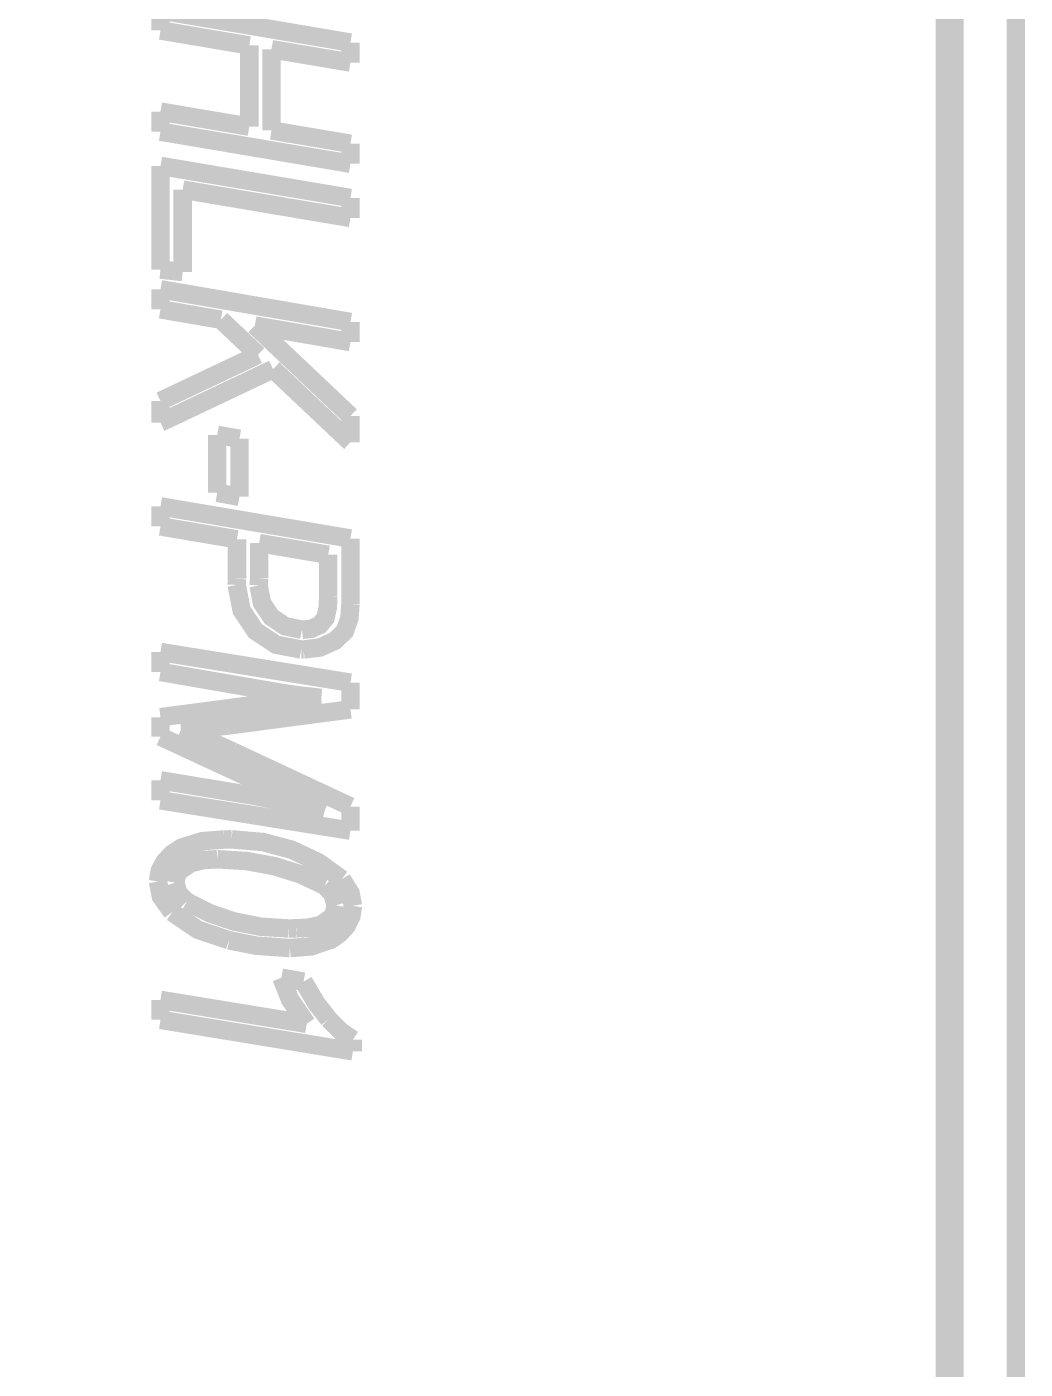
# Model space of a CAD drawing. Header units: inches. Extents: x 18.7 to 39.4, y 4.3 to 20.5.
# Drawn here: x 23.625 to 24.299, y 10.954 to 11.859 of the extents above; entities that cross this region are included whole.
import ezdxf

# ---------------------------------------------------------------- set-up
doc = ezdxf.new("R2010")
doc.units = ezdxf.units.IN
doc.header["$MEASUREMENT"] = 0

# ---------------------------------------------------------------- blocks, each defined once
blk = doc.blocks.new('irfBoard')
at = {"const_width": 0.008}
for points in [[(20.09863, 11.24086), (23.15769, 11.24086), (23.15769, 13.12275), (20.09863, 13.12275), (20.09863, 11.24086)], [(20.09863, 11.24086), (23.15769, 11.24086), (23.15769, 13.12275), (20.09863, 13.12275), (20.09863, 11.24086)], [(20.09863, 11.24086), (23.15769, 11.24086), (23.15769, 13.12275), (20.09863, 13.12275), (20.09863, 11.24086)], [(23.12704, 11.2943), (23.12704, 12.6463)], [(23.12704, 11.2943), (23.12704, 12.6463)], [(23.12704, 11.2943), (23.12704, 12.6463)], [(23.13104, 12.6463), (23.13104, 11.2943)], [(23.13104, 12.6463), (23.13104, 11.2943)], [(23.13104, 12.6463), (23.13104, 11.2943)], [(22.78756, 12.18476), (22.78756, 12.1934)], [(22.78756, 12.1934), (22.86975, 12.17951)], [(22.78756, 12.18476), (22.78756, 12.1934)], [(22.78756, 12.1934), (22.86975, 12.17951)], [(22.78756, 12.18476), (22.78756, 12.1934)], [(22.78756, 12.1934), (22.86975, 12.17951)], [(22.82599, 12.17826), (22.78756, 12.18476)], [(22.82599, 12.17826), (22.78756, 12.18476)], [(22.82599, 12.17826), (22.78756, 12.18476)], [(22.82599, 12.14313), (22.82599, 12.17826)], [(22.82599, 12.14313), (22.82599, 12.17826)], [(22.82599, 12.14313), (22.82599, 12.17826)], [(22.86975, 12.17951), (22.86975, 12.17087)], [(22.86975, 12.17951), (22.86975, 12.17087)], [(22.86975, 12.17951), (22.86975, 12.17087)], [(22.86975, 12.17087), (22.83559, 12.17664)], [(22.83559, 12.17664), (22.83559, 12.14151)], [(22.86975, 12.17087), (22.83559, 12.17664)], [(22.83559, 12.17664), (22.83559, 12.14151)], [(22.86975, 12.17087), (22.83559, 12.17664)], [(22.83559, 12.17664), (22.83559, 12.14151)], [(22.78756, 12.14964), (22.82599, 12.14313)], [(22.78756, 12.14098), (22.78756, 12.14964)], [(22.78756, 12.14964), (22.82599, 12.14313)], [(22.78756, 12.14098), (22.78756, 12.14964)], [(22.78756, 12.14964), (22.82599, 12.14313)], [(22.78756, 12.14098), (22.78756, 12.14964)], [(22.86975, 12.12711), (22.78756, 12.14098)], [(22.86975, 12.12711), (22.78756, 12.14098)], [(22.86975, 12.12711), (22.78756, 12.14098)], [(22.83559, 12.14151), (22.86975, 12.13574)], [(22.83559, 12.14151), (22.86975, 12.13574)], [(22.83559, 12.14151), (22.86975, 12.13574)], [(22.86975, 12.13574), (22.86975, 12.12711)], [(22.86975, 12.13574), (22.86975, 12.12711)], [(22.86975, 12.13574), (22.86975, 12.12711)], [(22.78756, 12.08133), (22.78756, 12.12615)], [(22.78756, 12.12615), (22.86975, 12.11228)], [(22.78756, 12.08133), (22.78756, 12.12615)], [(22.78756, 12.12615), (22.86975, 12.11228)], [(22.78756, 12.08133), (22.78756, 12.12615)], [(22.78756, 12.12615), (22.86975, 12.11228)], [(22.79717, 12.1159), (22.79717, 12.08026)], [(22.86975, 12.10364), (22.79717, 12.1159)], [(22.79717, 12.1159), (22.79717, 12.08026)], [(22.86975, 12.10364), (22.79717, 12.1159)], [(22.79717, 12.1159), (22.79717, 12.08026)], [(22.86975, 12.10364), (22.79717, 12.1159)], [(22.86975, 12.11228), (22.86975, 12.10364)], [(22.86975, 12.11228), (22.86975, 12.10364)], [(22.86975, 12.11228), (22.86975, 12.10364)], [(22.79717, 12.08026), (22.78756, 12.08133)], [(22.79717, 12.08026), (22.78756, 12.08133)], [(22.79717, 12.08026), (22.78756, 12.08133)], [(22.78756, 12.06413), (22.78756, 12.07279)], [(22.78756, 12.07279), (22.86975, 12.05864)], [(22.78756, 12.06413), (22.78756, 12.07279)], [(22.78756, 12.07279), (22.86975, 12.05864)], [(22.78756, 12.06413), (22.78756, 12.07279)], [(22.78756, 12.07279), (22.86975, 12.05864)], [(22.81368, 12.05963), (22.78756, 12.06413)], [(22.81368, 12.05963), (22.78756, 12.06413)], [(22.81368, 12.05963), (22.78756, 12.06413)], [(22.82974, 12.04444), (22.81368, 12.05963)], [(22.82974, 12.04444), (22.81368, 12.05963)], [(22.82974, 12.04444), (22.81368, 12.05963)], [(22.82839, 12.05709), (22.86975, 12.01797)], [(22.86975, 12.04997), (22.82839, 12.05709)], [(22.82839, 12.05709), (22.86975, 12.01797)], [(22.86975, 12.04997), (22.82839, 12.05709)], [(22.82839, 12.05709), (22.86975, 12.01797)], [(22.86975, 12.04997), (22.82839, 12.05709)], [(22.86975, 12.05864), (22.86975, 12.04997)], [(22.86975, 12.05864), (22.86975, 12.04997)], [(22.86975, 12.05864), (22.86975, 12.04997)], [(22.78756, 12.02446), (22.82974, 12.04444)], [(22.78756, 12.02446), (22.82974, 12.04444)], [(22.78756, 12.02446), (22.82974, 12.04444)], [(22.83629, 12.03823), (22.78756, 12.01515)], [(22.83629, 12.03823), (22.78756, 12.01515)], [(22.83629, 12.03823), (22.78756, 12.01515)], [(22.86975, 12.00661), (22.83629, 12.03823)], [(22.86975, 12.00661), (22.83629, 12.03823)], [(22.86975, 12.00661), (22.83629, 12.03823)], [(22.78756, 12.01515), (22.78756, 12.02446)], [(22.78756, 12.01515), (22.78756, 12.02446)], [(22.78756, 12.01515), (22.78756, 12.02446)], [(22.86975, 12.01797), (22.86975, 12.00661)], [(22.86975, 12.01797), (22.86975, 12.00661)], [(22.86975, 12.01797), (22.86975, 12.00661)], [(22.81211, 11.98475), (22.81211, 12.00981)], [(22.81211, 12.00981), (22.82172, 12.0081)], [(22.81211, 11.98475), (22.81211, 12.00981)], [(22.81211, 12.00981), (22.82172, 12.0081)], [(22.81211, 11.98475), (22.81211, 12.00981)], [(22.81211, 12.00981), (22.82172, 12.0081)], [(22.82172, 12.0081), (22.82172, 11.98303)], [(22.82172, 12.0081), (22.82172, 11.98303)], [(22.82172, 12.0081), (22.82172, 11.98303)], [(22.82172, 11.98303), (22.81211, 11.98475)], [(22.82172, 11.98303), (22.81211, 11.98475)], [(22.82172, 11.98303), (22.81211, 11.98475)], [(22.78756, 11.97022), (22.78756, 11.97886)], [(22.78756, 11.97886), (22.86975, 11.96497)], [(22.78756, 11.97022), (22.78756, 11.97886)], [(22.78756, 11.97886), (22.86975, 11.96497)], [(22.78756, 11.97022), (22.78756, 11.97886)], [(22.78756, 11.97886), (22.86975, 11.96497)], [(22.82065, 11.96462), (22.78756, 11.97022)], [(22.82065, 11.96462), (22.78756, 11.97022)], [(22.82065, 11.96462), (22.78756, 11.97022)], [(22.82065, 11.94754), (22.82065, 11.96462)], [(22.82065, 11.94754), (22.82065, 11.96462)], [(22.82065, 11.94754), (22.82065, 11.96462)], [(22.86975, 11.96497), (22.86975, 11.93652)], [(22.86975, 11.96497), (22.86975, 11.93652)], [(22.86975, 11.96497), (22.86975, 11.93652)], [(22.83026, 11.963), (22.83026, 11.94771)], [(22.86014, 11.95795), (22.83026, 11.963)], [(22.83026, 11.963), (22.83026, 11.94771)], [(22.86014, 11.95795), (22.83026, 11.963)], [(22.83026, 11.963), (22.83026, 11.94771)], [(22.86014, 11.95795), (22.83026, 11.963)], [(22.86014, 11.93997), (22.86014, 11.95795)], [(22.86014, 11.93997), (22.86014, 11.95795)], [(22.86014, 11.93997), (22.86014, 11.95795)], [(22.82065, 11.94752), (22.82052, 11.94489)], [(22.82065, 11.94752), (22.82052, 11.94489)], [(22.82065, 11.94752), (22.82052, 11.94489)], [(22.83026, 11.94772), (22.83001, 11.94463)], [(22.83026, 11.94772), (22.83001, 11.94463)], [(22.83026, 11.94772), (22.83001, 11.94463)], [(22.84847, 11.91694), (22.83747, 11.91909), (22.8286, 11.92502), (22.82268, 11.93389), (22.82052, 11.94489)], [(22.84847, 11.91694), (22.83747, 11.91909), (22.8286, 11.92502), (22.82268, 11.93389), (22.82052, 11.94489)], [(22.84847, 11.91694), (22.83747, 11.91909), (22.8286, 11.92502), (22.82268, 11.93389), (22.82052, 11.94489)], [(22.84881, 11.92549), (22.84139, 11.92706), (22.83543, 11.93114), (22.83145, 11.93717), (22.83001, 11.94463)], [(22.84881, 11.92549), (22.84139, 11.92706), (22.83543, 11.93114), (22.83145, 11.93717), (22.83001, 11.94463)], [(22.84881, 11.92549), (22.84139, 11.92706), (22.83543, 11.93114), (22.83145, 11.93717), (22.83001, 11.94463)], [(22.84882, 11.92549), (22.85281, 11.92591), (22.85645, 11.92755), (22.85896, 11.93063), (22.85996, 11.93524), (22.86014, 11.93997)], [(22.84882, 11.92549), (22.85281, 11.92591), (22.85645, 11.92755), (22.85896, 11.93063), (22.85996, 11.93524), (22.86014, 11.93997)], [(22.84882, 11.92549), (22.85281, 11.92591), (22.85645, 11.92755), (22.85896, 11.93063), (22.85996, 11.93524), (22.86014, 11.93997)], [(22.86975, 11.93652), (22.86932, 11.9305), (22.86731, 11.92485), (22.86297, 11.9207), (22.8565, 11.91782), (22.84945, 11.91695)], [(22.86975, 11.93652), (22.86932, 11.9305), (22.86731, 11.92485), (22.86297, 11.9207), (22.8565, 11.91782), (22.84945, 11.91695)], [(22.86975, 11.93652), (22.86932, 11.9305), (22.86731, 11.92485), (22.86297, 11.9207), (22.8565, 11.91782), (22.84945, 11.91695)], [(22.84847, 11.91694), (22.84945, 11.91695)], [(22.84847, 11.91694), (22.84945, 11.91695)], [(22.84847, 11.91694), (22.84945, 11.91695)], [(22.78756, 11.90725), (22.78756, 11.91589)], [(22.78756, 11.91589), (22.86975, 11.90261)], [(22.78756, 11.90725), (22.78756, 11.91589)], [(22.78756, 11.91589), (22.86975, 11.90261)], [(22.78756, 11.90725), (22.78756, 11.91589)], [(22.78756, 11.91589), (22.86975, 11.90261)], [(22.83998, 11.89819), (22.78756, 11.90725)], [(22.83998, 11.89819), (22.78756, 11.90725)], [(22.83998, 11.89819), (22.78756, 11.90725)], [(22.86975, 11.90261), (22.86975, 11.89107)], [(22.86975, 11.90261), (22.86975, 11.89107)], [(22.86975, 11.90261), (22.86975, 11.89107)], [(22.78756, 11.88767), (22.84026, 11.89462)], [(22.78756, 11.88767), (22.84026, 11.89462)], [(22.78756, 11.88767), (22.84026, 11.89462)], [(22.85714, 11.89601), (22.84751, 11.8971), (22.83998, 11.89819)], [(22.85714, 11.89601), (22.84751, 11.8971), (22.83998, 11.89819)], [(22.85714, 11.89601), (22.84751, 11.8971), (22.83998, 11.89819)], [(22.84026, 11.89462), (22.8497, 11.89556), (22.85714, 11.89601)], [(22.84026, 11.89462), (22.8497, 11.89556), (22.85714, 11.89601)], [(22.84026, 11.89462), (22.8497, 11.89556), (22.85714, 11.89601)], [(22.86975, 11.89107), (22.8165, 11.88405)], [(22.86975, 11.89107), (22.8165, 11.88405)], [(22.86975, 11.89107), (22.8165, 11.88405)], [(22.78756, 11.8793), (22.78756, 11.88767)], [(22.78756, 11.8793), (22.78756, 11.88767)], [(22.78756, 11.8793), (22.78756, 11.88767)], [(22.8165, 11.88405), (22.80524, 11.88284), (22.79637, 11.88226)], [(22.8165, 11.88405), (22.80524, 11.88284), (22.79637, 11.88226)], [(22.8165, 11.88405), (22.80524, 11.88284), (22.79637, 11.88226)], [(22.79637, 11.88226), (22.80906, 11.87724), (22.81885, 11.87284)], [(22.79637, 11.88226), (22.80906, 11.87724), (22.81885, 11.87284)], [(22.79637, 11.88226), (22.80906, 11.87724), (22.81885, 11.87284)], [(22.84133, 11.85435), (22.78756, 11.8793)], [(22.84133, 11.85435), (22.78756, 11.8793)], [(22.84133, 11.85435), (22.78756, 11.8793)], [(22.81885, 11.87284), (22.86975, 11.84904)], [(22.81885, 11.87284), (22.86975, 11.84904)], [(22.81885, 11.87284), (22.86975, 11.84904)], [(22.78756, 11.86038), (22.82754, 11.85376)], [(22.78756, 11.85173), (22.78756, 11.86038)], [(22.78756, 11.86038), (22.82754, 11.85376)], [(22.78756, 11.85173), (22.78756, 11.86038)], [(22.78756, 11.86038), (22.82754, 11.85376)], [(22.78756, 11.85173), (22.78756, 11.86038)], [(22.82754, 11.85376), (22.84499, 11.85035), (22.85859, 11.84714)], [(22.82754, 11.85376), (22.84499, 11.85035), (22.85859, 11.84714)], [(22.82754, 11.85376), (22.84499, 11.85035), (22.85859, 11.84714)], [(22.85859, 11.84714), (22.84885, 11.85099), (22.84133, 11.85435)], [(22.85859, 11.84714), (22.84885, 11.85099), (22.84133, 11.85435)], [(22.85859, 11.84714), (22.84885, 11.85099), (22.84133, 11.85435)], [(22.86975, 11.83859), (22.78756, 11.85173)], [(22.86975, 11.83859), (22.78756, 11.85173)], [(22.86975, 11.83859), (22.78756, 11.85173)], [(22.86975, 11.84904), (22.86975, 11.83859)], [(22.86975, 11.84904), (22.86975, 11.83859)], [(22.86975, 11.84904), (22.86975, 11.83859)], [(22.78649, 11.81662), (22.78724, 11.82125), (22.78947, 11.82537), (22.79275, 11.82872), (22.79668, 11.83128), (22.80563, 11.83406), (22.815, 11.83477)], [(22.78649, 11.81662), (22.78724, 11.82125), (22.78947, 11.82537), (22.79275, 11.82872), (22.79668, 11.83128), (22.80563, 11.83406), (22.815, 11.83477)], [(22.78649, 11.81662), (22.78724, 11.82125), (22.78947, 11.82537), (22.79275, 11.82872), (22.79668, 11.83128), (22.80563, 11.83406), (22.815, 11.83477)], [(22.81836, 11.83484), (22.81498, 11.83477)], [(22.81836, 11.83484), (22.81498, 11.83477)], [(22.81836, 11.83484), (22.81498, 11.83477)], [(22.81836, 11.83484), (22.83187, 11.83368), (22.84448, 11.8303), (22.85594, 11.82487), (22.86604, 11.81758)], [(22.81836, 11.83484), (22.83187, 11.83368), (22.84448, 11.8303), (22.85594, 11.82487), (22.86604, 11.81758)], [(22.81836, 11.83484), (22.83187, 11.83368), (22.84448, 11.8303), (22.85594, 11.82487), (22.86604, 11.81758)], [(22.81211, 11.82623), (22.80635, 11.82591), (22.80074, 11.82458), (22.79599, 11.82138), (22.79448, 11.81893), (22.79397, 11.81611)], [(22.81211, 11.82623), (22.80635, 11.82591), (22.80074, 11.82458), (22.79599, 11.82138), (22.79448, 11.81893), (22.79397, 11.81611)], [(22.81211, 11.82623), (22.80635, 11.82591), (22.80074, 11.82458), (22.79599, 11.82138), (22.79448, 11.81893), (22.79397, 11.81611)], [(22.81214, 11.82623), (22.82485, 11.82546), (22.83693, 11.82324), (22.84822, 11.81967), (22.85853, 11.81483)], [(22.81214, 11.82623), (22.82485, 11.82546), (22.83693, 11.82324), (22.84822, 11.81967), (22.85853, 11.81483)], [(22.81214, 11.82623), (22.82485, 11.82546), (22.83693, 11.82324), (22.84822, 11.81967), (22.85853, 11.81483)], [(22.79258, 11.8033), (22.78774, 11.81015), (22.78649, 11.81662)], [(22.79258, 11.8033), (22.78774, 11.81015), (22.78649, 11.81662)], [(22.79258, 11.8033), (22.78774, 11.81015), (22.78649, 11.81662)], [(22.79885, 11.80795), (22.7954, 11.81132), (22.79397, 11.8161)], [(22.79885, 11.80795), (22.7954, 11.81132), (22.79397, 11.8161)], [(22.79885, 11.80795), (22.7954, 11.81132), (22.79397, 11.8161)], [(22.85852, 11.81484), (22.86196, 11.81125), (22.86334, 11.80629)], [(22.85852, 11.81484), (22.86196, 11.81125), (22.86334, 11.80629)], [(22.85852, 11.81484), (22.86196, 11.81125), (22.86334, 11.80629)], [(22.86603, 11.81759), (22.8698, 11.81156), (22.87082, 11.80607)], [(22.86603, 11.81759), (22.8698, 11.81156), (22.87082, 11.80607)], [(22.86603, 11.81759), (22.8698, 11.81156), (22.87082, 11.80607)], [(22.84297, 11.79628), (22.83084, 11.79706), (22.81934, 11.79932), (22.80863, 11.80298), (22.79889, 11.80793)], [(22.84297, 11.79628), (22.83084, 11.79706), (22.81934, 11.79932), (22.80863, 11.80298), (22.79889, 11.80793)], [(22.84297, 11.79628), (22.83084, 11.79706), (22.81934, 11.79932), (22.80863, 11.80298), (22.79889, 11.80793)], [(22.81722, 11.79119), (22.80369, 11.79575), (22.7926, 11.80328)], [(22.81722, 11.79119), (22.80369, 11.79575), (22.7926, 11.80328)], [(22.81722, 11.79119), (22.80369, 11.79575), (22.7926, 11.80328)], [(22.87082, 11.80607), (22.87015, 11.80155), (22.86813, 11.79745), (22.86506, 11.79407), (22.86133, 11.79143), (22.85267, 11.78854), (22.84355, 11.7878)], [(22.87082, 11.80607), (22.87015, 11.80155), (22.86813, 11.79745), (22.86506, 11.79407), (22.86133, 11.79143), (22.85267, 11.78854), (22.84355, 11.7878)], [(22.87082, 11.80607), (22.87015, 11.80155), (22.86813, 11.79745), (22.86506, 11.79407), (22.86133, 11.79143), (22.85267, 11.78854), (22.84355, 11.7878)], [(22.84628, 11.79634), (22.85181, 11.79665), (22.85717, 11.79793), (22.8616, 11.80116), (22.86292, 11.80357), (22.86334, 11.8063)], [(22.84628, 11.79634), (22.85181, 11.79665), (22.85717, 11.79793), (22.8616, 11.80116), (22.86292, 11.80357), (22.86334, 11.8063)], [(22.84628, 11.79634), (22.85181, 11.79665), (22.85717, 11.79793), (22.8616, 11.80116), (22.86292, 11.80357), (22.86334, 11.8063)], [(22.84297, 11.79628), (22.84624, 11.79634)], [(22.84297, 11.79628), (22.84624, 11.79634)], [(22.84297, 11.79628), (22.84624, 11.79634)], [(22.84355, 11.7878), (22.82871, 11.78887), (22.81725, 11.79119)], [(22.84355, 11.7878), (22.82871, 11.78887), (22.81725, 11.79119)], [(22.84355, 11.7878), (22.82871, 11.78887), (22.81725, 11.79119)], [(22.83986, 11.775), (22.84947, 11.77328)], [(22.85084, 11.75503), (22.84358, 11.7656), (22.83986, 11.775)], [(22.83986, 11.775), (22.84947, 11.77328)], [(22.85084, 11.75503), (22.84358, 11.7656), (22.83986, 11.775)], [(22.83986, 11.775), (22.84947, 11.77328)], [(22.85084, 11.75503), (22.84358, 11.7656), (22.83986, 11.775)], [(22.84947, 11.77328), (22.85503, 11.76383), (22.86036, 11.75705)], [(22.84947, 11.77328), (22.85503, 11.76383), (22.86036, 11.75705)], [(22.84947, 11.77328), (22.85503, 11.76383), (22.86036, 11.75705)], [(22.78756, 11.75677), (22.78756, 11.76539)], [(22.78756, 11.76539), (22.85084, 11.75503)], [(22.78756, 11.75677), (22.78756, 11.76539)], [(22.78756, 11.76539), (22.85084, 11.75503)], [(22.78756, 11.75677), (22.78756, 11.76539)], [(22.78756, 11.76539), (22.85084, 11.75503)], [(22.87082, 11.74314), (22.78756, 11.75677)], [(22.87082, 11.74314), (22.78756, 11.75677)], [(22.87082, 11.74314), (22.78756, 11.75677)], [(22.86036, 11.75705), (22.8658, 11.7516), (22.87082, 11.74821)], [(22.86036, 11.75705), (22.8658, 11.7516), (22.87082, 11.74821)], [(22.86036, 11.75705), (22.8658, 11.7516), (22.87082, 11.74821)], [(22.87082, 11.74821), (22.87082, 11.74314)], [(22.87082, 11.74821), (22.87082, 11.74314)], [(22.87082, 11.74821), (22.87082, 11.74314)]]:
    blk.add_lwpolyline(points, dxfattribs=at)

msp = doc.modelspace()

# ---------------------------------------------------------------- block references
at = {"xscale": 1.56, "yscale": 1.56, "zscale": 1.56}
msp.add_blockref('irfBoard', (-11.83314, -7.15131), dxfattribs=at)

doc.saveas('drawing.dxf')
